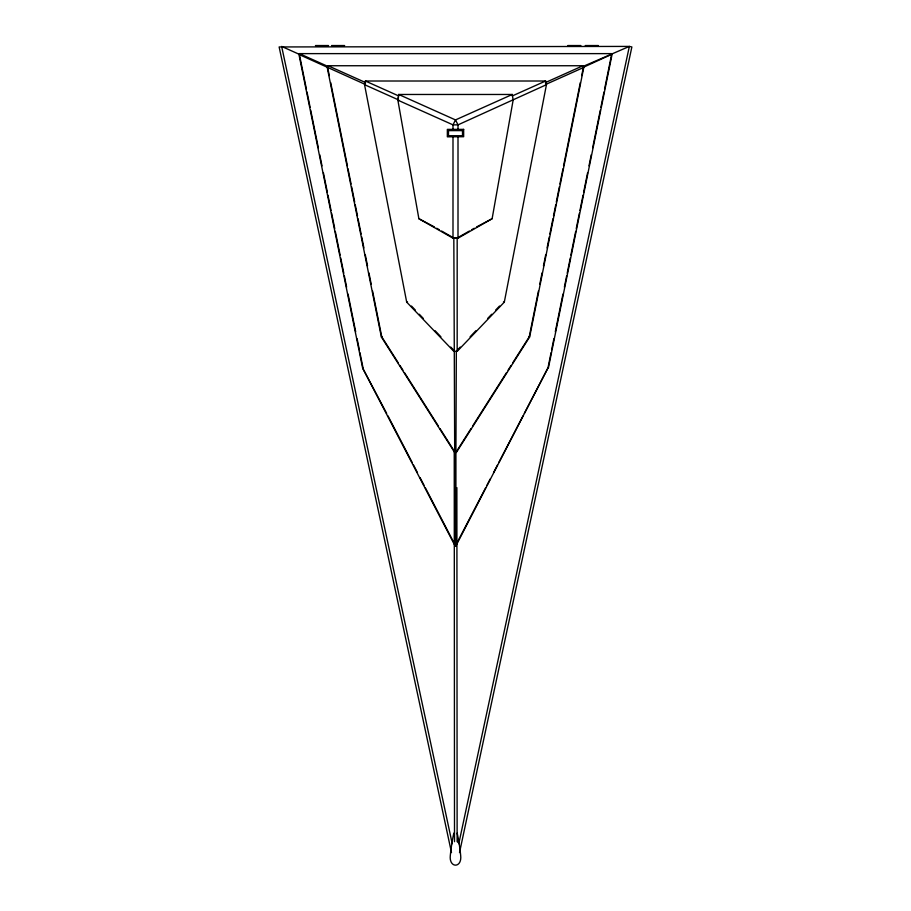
<?xml version="1.0" encoding="UTF-8"?>
<svg xmlns="http://www.w3.org/2000/svg" width="911" height="911" viewBox="0 0 911 911"><rect width="100%" height="100%" fill="white"/><g stroke="black" fill="none" stroke-linecap="round" stroke-linejoin="round"><path stroke-width="1.37" d="M546.452 84.677L504.307 302.133L457.174 351.339L453.826 351.339L406.693 302.133L364.548 84.677L365.391 81.011L545.609 81.011L546.452 84.677L458.005 124.864L452.995 124.864L397.868 100.164L398.711 94.471L512.289 94.471L513.132 100.164L492.122 218.72L458.005 238.192L452.995 238.192L418.878 218.72L397.868 100.164L398.494 96.999M538.435 291.008L529.223 336.865L512.597 363.068M539.824 284.061L542.056 272.947M543.457 266.001L545.689 254.875M547.09 247.929L549.322 236.814M549.88 234.036L552.943 218.754M553.501 215.975L555.744 204.861M556.302 202.083L559.365 186.801M559.923 184.022L562.998 168.729M563.556 165.95L580.307 82.582M581.696 75.636L583.097 68.689M529.644 336.945L583.792 67.391L582.96 65.74L328.04 65.74L327.208 67.391L381.356 336.945L454.669 452.482L456.331 452.482L529.644 336.945L528.801 336.774M524.349 413.366L547.955 367.976L551.075 352.648M551.633 349.858L553.899 338.71M555.311 331.741L562.952 294.105M564.376 287.136L566.631 275.987M567.2 273.198L570.32 257.859M570.878 255.08L575.695 231.383M576.253 228.593L579.373 213.265M579.943 210.475L583.051 195.136M583.621 192.358L587.584 172.839M588.996 165.87L591.262 154.722M592.674 147.753L600.315 110.117M600.884 107.327L603.993 91.988M604.562 89.21L611.349 55.753M548.376 368.067L612.055 54.444L611.634 53.624L299.366 53.624L298.945 54.444L362.624 368.067L455.079 545.848L455.921 545.848L547.955 367.976M458.78 843.723L629.353 46.415L631.87 46.951L459.508 852.605M327.63 67.3L328.04 66.48L299.366 53.624L298.945 54.444L365.391 84.495M456.81 543.241L485.665 487.761M486.975 485.244L490.255 478.935M493.534 472.638L497.463 465.065M498.784 462.549L523.039 415.894M455.921 545.848L455.921 452.391L471.033 428.569M472.547 426.189L506.55 372.588M508.065 370.208L511.082 365.448M457.322 350.131L460.26 347.057M470.087 336.808L475.975 330.659M487.761 318.36L491.689 314.249M495.607 310.15L499.535 306.05M469.359 231.064L457.174 238.01L452.995 238.192L452.995 136.684M471.796 229.663L474.232 228.274M476.669 226.885L492.122 218.72M545.609 82.48L582.96 65.74L582.96 67.209M545.609 84.495L583.792 67.391L582.96 66.48L629.353 46.415L279.13 46.951L451.492 852.605M583.37 67.3L611.634 54.364M397.868 100.164L398.711 99.982L364.548 84.677M418.878 218.72L434.331 226.885M406.693 302.133L407.536 301.951M381.356 336.945L382.199 336.774M362.624 368.067L386.651 413.366M455.079 545.848L453.826 238.01L441.641 231.064M315.445 45.55L328.541 45.55M331.536 45.55L344.643 45.55M567.769 45.55L580.876 45.55M585.238 45.55L598.345 45.55M503.464 301.951L504.307 302.133M455.921 452.391L456.331 351.156L457.174 351.339L457.174 238.01L458.005 238.192L458.005 136.684M365.391 82.48L328.04 65.74L328.04 67.209M299.366 54.364L281.647 46.415L452.22 843.723M436.768 228.274L439.204 229.663M411.465 306.05L415.393 310.15M419.311 314.249L423.239 318.36M435.025 330.659L440.913 336.808M450.74 347.057L453.678 350.131M398.403 363.068L381.777 336.865L372.565 291.008M399.918 365.448L402.935 370.208M404.45 372.588L438.453 426.189M439.967 428.569L455.079 452.391M387.961 415.894L412.216 462.549M413.537 465.065L417.466 472.638M420.085 477.671L424.025 485.244M425.335 487.761L454.84 544.505M299.651 55.753L306.438 89.21M307.007 91.988L310.116 107.327M310.685 110.117L318.326 147.753M319.738 154.722L322.004 165.87M323.416 172.839L327.379 192.358M327.949 195.136L331.057 210.475M331.627 213.265L334.747 228.593M335.305 231.383L340.122 255.08M340.68 257.859L343.8 273.198M344.369 275.987L346.624 287.136M348.048 294.105L355.689 331.741M357.101 338.71L359.367 349.858M359.925 352.648L363.045 367.976M327.903 68.689L329.304 75.636M330.693 82.582L347.444 165.95M348.002 168.729L351.077 184.022M351.635 186.801L354.698 202.083M355.256 204.861L357.499 215.975M358.057 218.754L361.12 234.036M361.678 236.814L363.91 247.929M365.311 254.875L367.543 266.001M368.944 272.947L371.176 284.061M456.878 487.624L457.128 841.684M454.236 452.095L454.509 841.696M545.609 83.334L545.609 81.011L512.289 95.94L512.289 94.471L455.5 119.922L452.995 124.864L452.995 130.068M458.005 130.068L458.005 124.864L455.5 119.922L398.711 94.471L398.711 95.94L365.391 81.011L365.391 83.334M457.926 838.473L457.926 842.47M457.185 833.121A198.097 198.097 0 0 1 460.67 855.452C462.207 868.377 448.804 868.354 450.319 855.452A198.097 198.097 0 0 1 453.815 833.121M463.653 129.373L447.347 129.373L447.347 136.832L463.653 136.73L463.653 129.373M462.515 130.615L448.485 130.637L448.485 135.716L462.515 135.716L462.515 130.615"/></g></svg>
